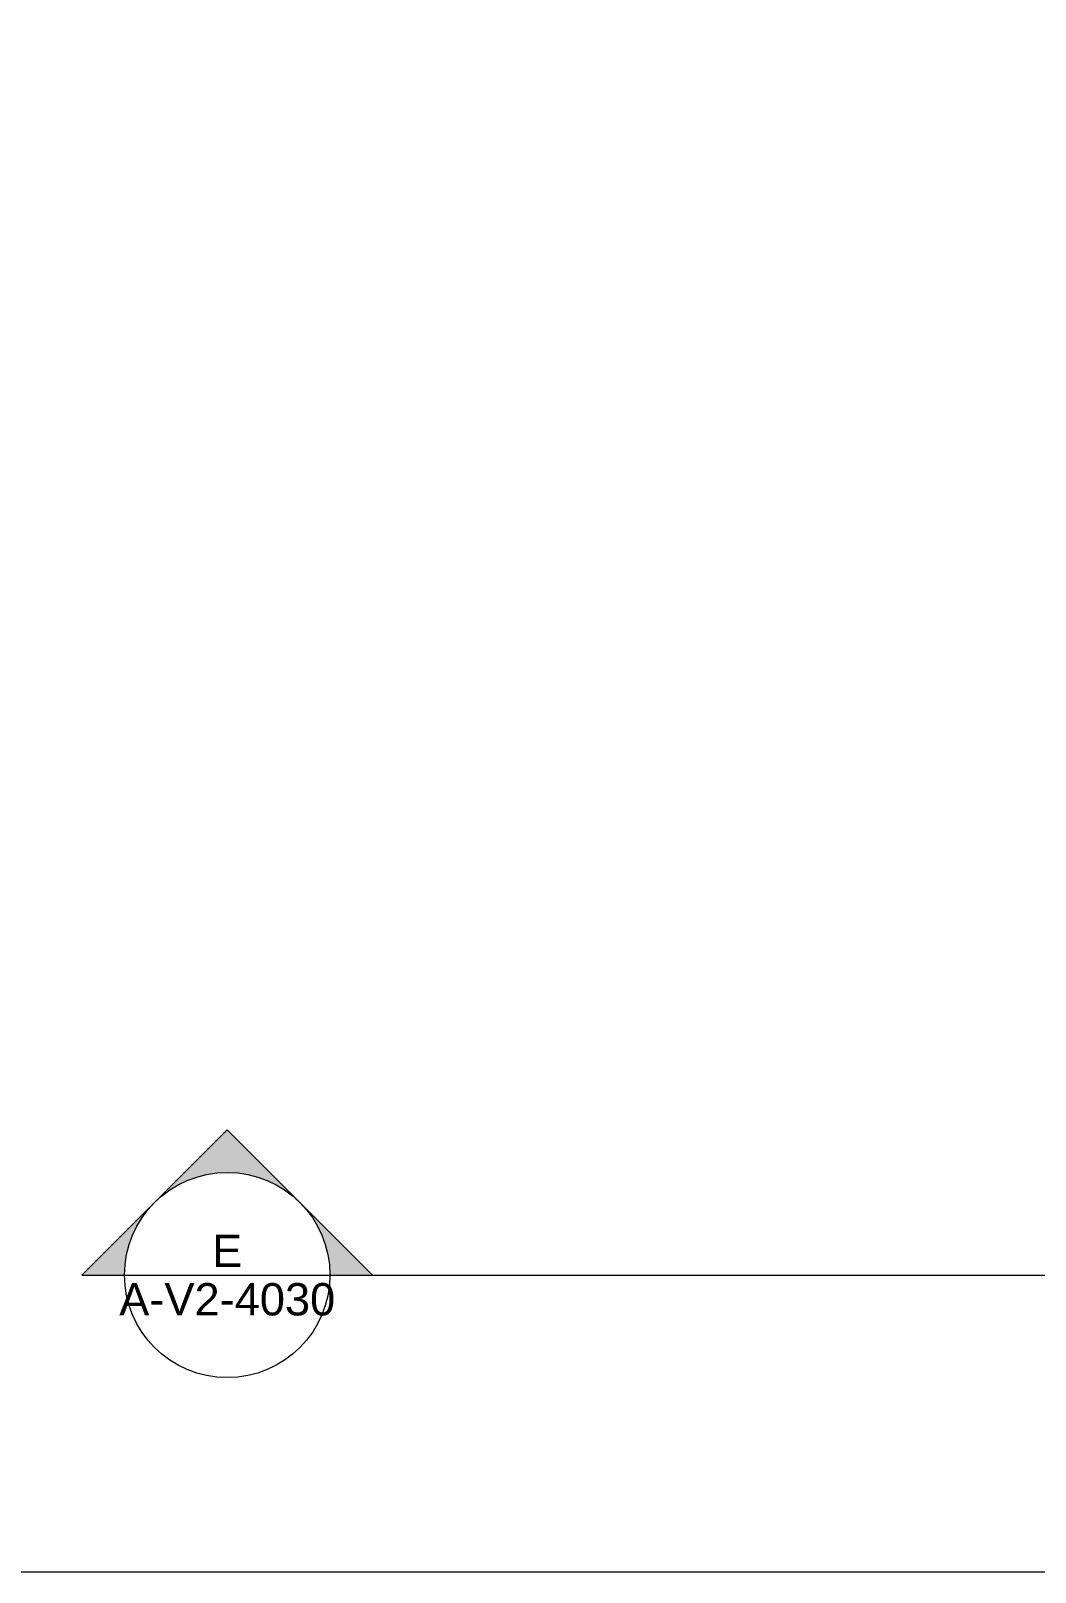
# Model space of a CAD drawing. Header units: inches. Extents: x -20583 to 399182, y -24453 to 525552.
# Drawn here: x 53606 to 59816, y 30138 to 39676 of the extents above; entities that cross this region are included whole.
import ezdxf
from ezdxf.enums import TextEntityAlignment as Align

# ---------------------------------------------------------------- set-up
doc = ezdxf.new("R2010")
doc.units = ezdxf.units.IN
doc.header["$LTSCALE"] = 1000
doc.header["$MEASUREMENT"] = 0
doc.linetypes.add('DASHED', pattern=[0.75, 0.5, -0.25])
doc.layers.add('A-ANNO-IDEN', color=1, linetype='Continuous', lineweight=9)
doc.layers.add('Sanitaire', color=253, linetype='Continuous', lineweight=0)
doc.styles.add('9999-ANNO-SPC', font='arial.ttf', dxfattribs={"width": 0.75})

# ---------------------------------------------------------------- blocks, each defined once
blk = doc.blocks.new('*U107')
h = blk.add_hatch(color=256)
edge = h.paths.add_edge_path()
edge.add_line((6.35, 0), (8.98, 0))
edge.add_line((8.98, 0), (0, 8.98))
edge.add_line((0, 8.98), (-8.98, 0))
edge.add_line((-8.98, 0), (-6.35, 0))
edge.add_arc((0, 0), 6.35, 0, 180, ccw=False)
blk.add_hatch(color=256).paths.add_polyline_path([(54.49, 2.54), (53.354, 2.54), (53.354, 0), (54.49, 0)])
blk.add_line((-6.35, 0), (6.35, 0))
at = {"linetype": 'DASHED'}
blk.add_line((6.35, 0), (54.49, 0), dxfattribs=at)
blk.add_lwpolyline([(6.35, 0), (8.98, 0), (0, 8.98), (-8.98, 0), (-6.35, 0, -1)], format="xyb", close=True)
blk.add_lwpolyline([(54.49, 2.54), (53.354, 2.54), (53.354, 0), (54.49, 0)], close=True)
blk.add_circle((0, 0), 6.35)
at = {"style": '9999-ANNO-SPC', "flags": 8}
blk.add_attdef('VIEWNUMBER', text='', height=2, dxfattribs=at).set_placement((0, 0.5), align=Align.CENTER)
blk.add_attdef('SHEETNUMBER', text='', height=2, dxfattribs=at).set_placement((0, -0.5), align=Align.TOP_CENTER)

msp = doc.modelspace()

# ---------------------------------------------------------------- linework, layer by layer
at = {"layer": 'Sanitaire', "color": 1}
msp.add_lwpolyline([(9699.6, 49213.4), (87186.3, 49213.4), (87186.3, 30138.1), (9699.6, 30138.1)], close=True, dxfattribs=at)

# ---------------------------------------------------------------- block references
at = {"layer": 'A-ANNO-IDEN'}
ref = msp.add_blockref('*U107', (54820.1, 31976.8), dxfattribs=dict(at, xscale=99.99999999999997, yscale=99.99999999999997, zscale=99.99999999999997, rotation=0.0004232829857034187))
ref.add_attrib('VIEWNUMBER', 'E', dxfattribs={"layer": '0', "height": 200, "rotation": 0.00042, "style": '9999-ANNO-SPC'}).set_placement((54820.1, 32026.8), align=Align.CENTER)
ref.add_attrib('SHEETNUMBER', 'A-V2-4030', dxfattribs={"layer": '0', "height": 200, "rotation": 0.00042, "style": '9999-ANNO-SPC'}).set_placement((54820.1, 31926.8), align=Align.TOP_CENTER)

doc.saveas('drawing.dxf')
